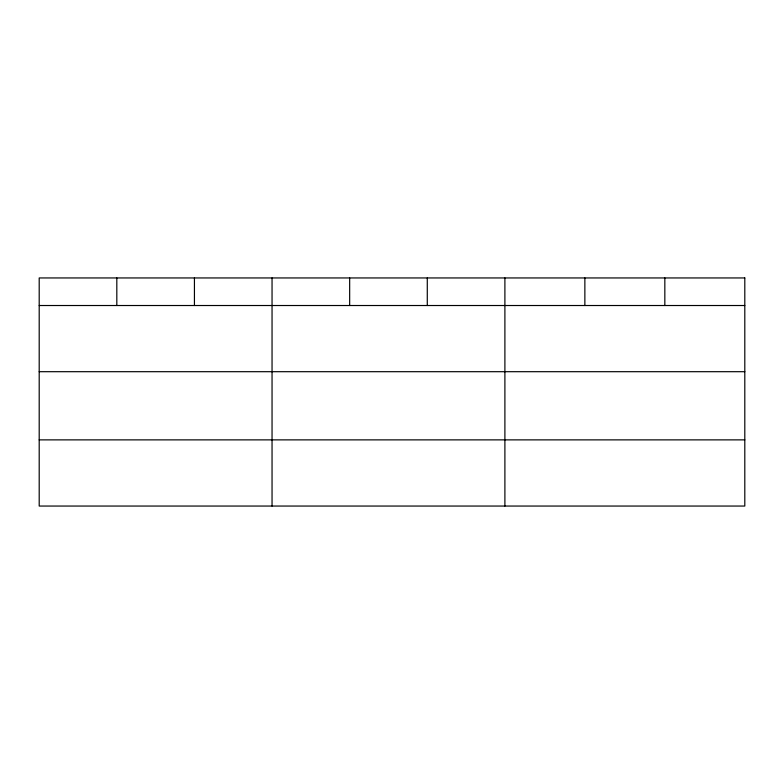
<?xml version="1.0" encoding="UTF-8"?>
<svg xmlns="http://www.w3.org/2000/svg" width="784" height="784" viewBox="0 0 784 784"><rect width="100%" height="100%" fill="white"/><g stroke="black" fill="none" stroke-linecap="round" stroke-linejoin="round"><path stroke-width="1.18" d="M39.2 305.515L744.8 305.515M39.2 371.694L744.8 371.694M39.2 439.873L744.8 439.873M664.832 277.948L664.832 305.515M584.864 277.948L584.864 305.515M504.896 277.948L504.896 506.052M427.28 277.948L427.28 305.515M349.664 277.948L349.664 305.515M272.048 277.948L272.048 506.052M194.432 277.948L194.432 305.515M116.816 277.948L116.816 305.515M744.8 277.948L39.2 277.948L39.2 506.052L744.8 506.052L744.8 277.948"/></g></svg>
